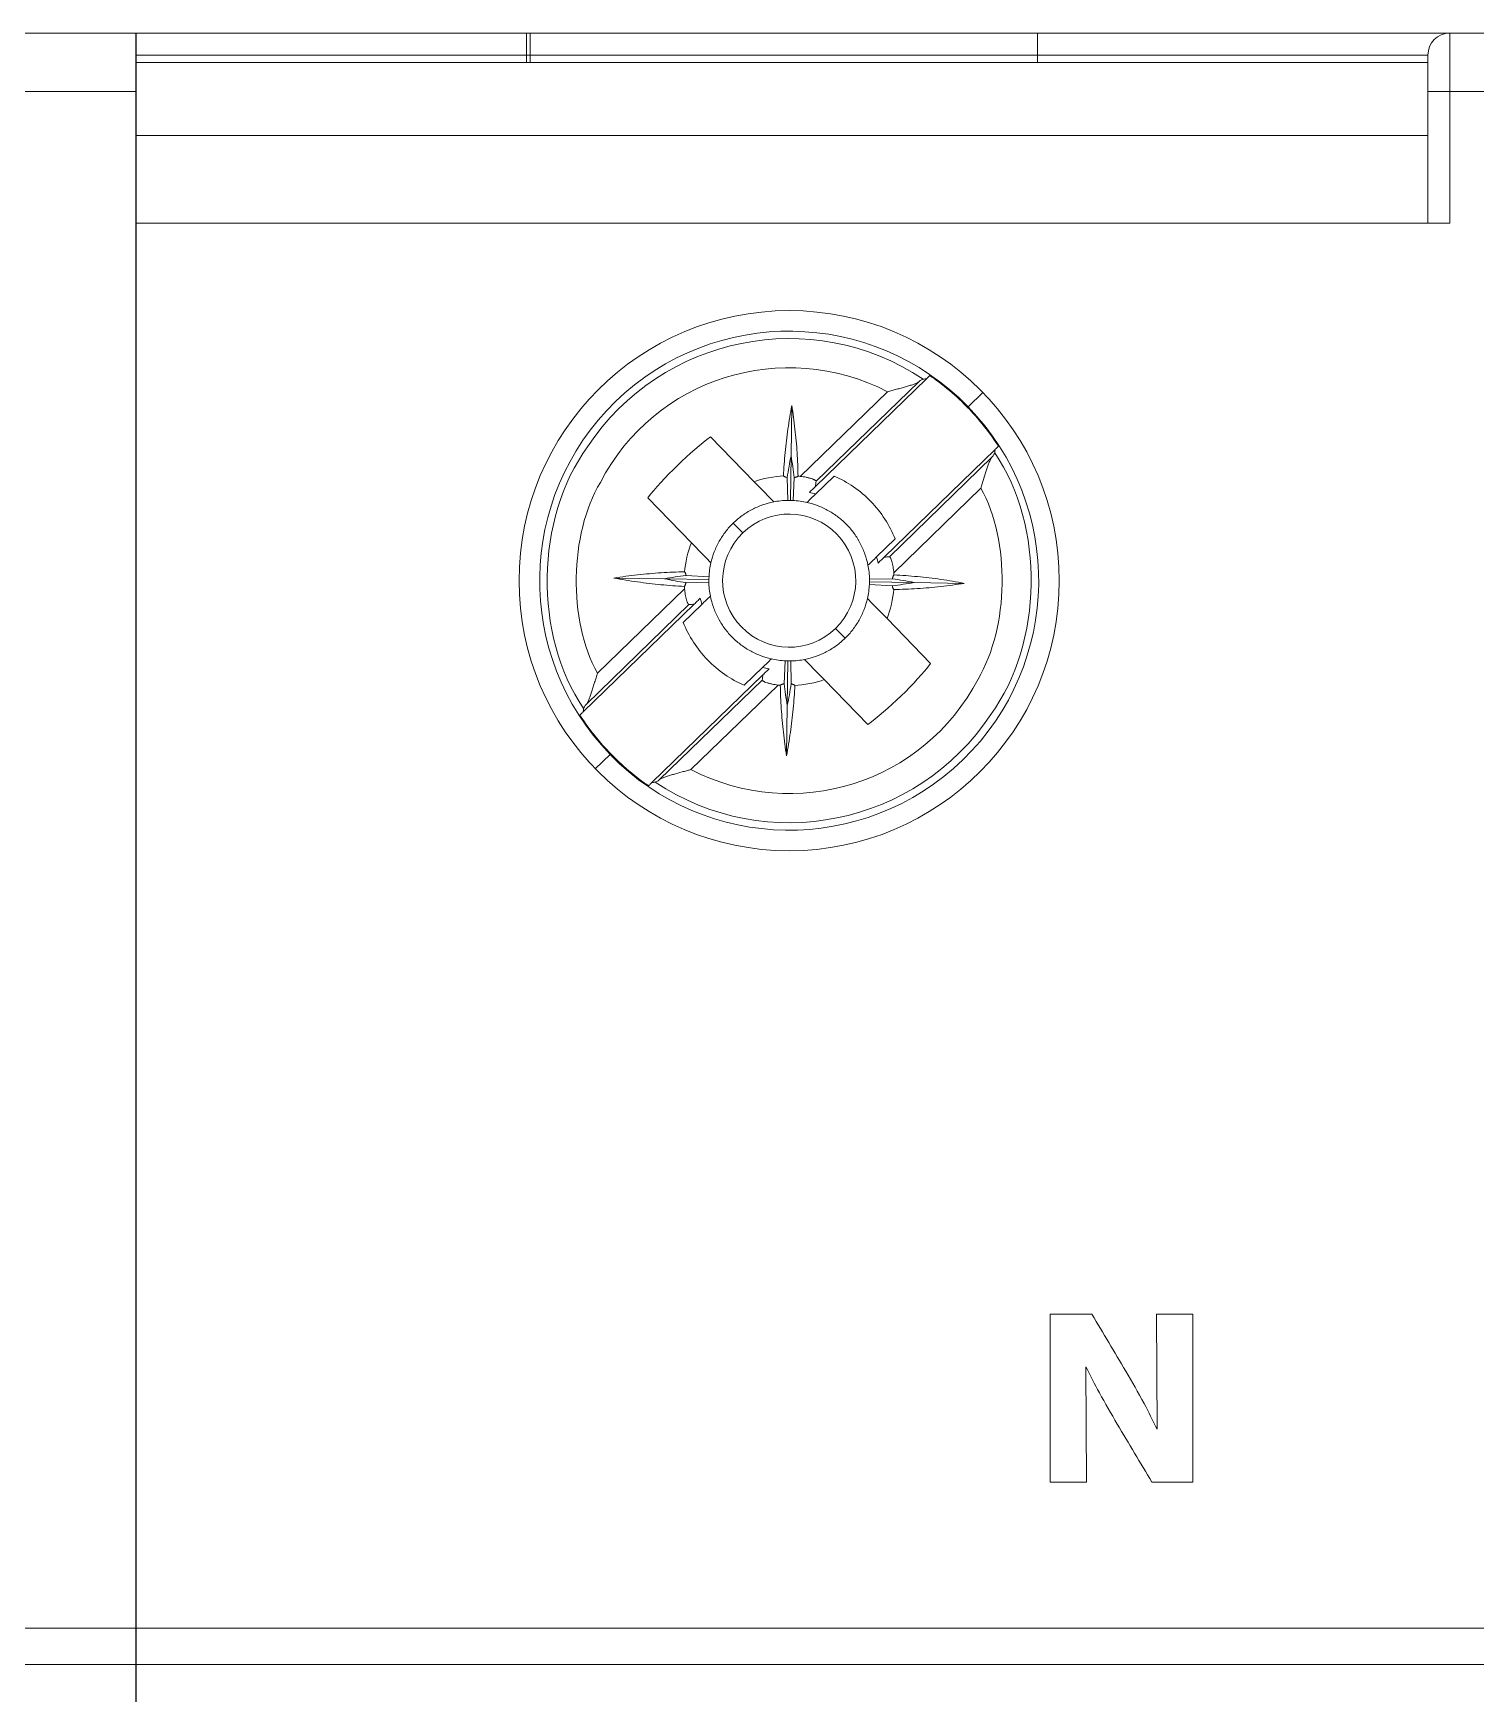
# Model space of a CAD drawing. Header units: millimetres. Extents: x 4137 to 6698, y 1400 to 3585.
# Drawn here: x 4527.56 to 4547.32, y 2843.81 to 2866.57 of the extents above; entities that cross this region are included whole.
import ezdxf

# ---------------------------------------------------------------- set-up
doc = ezdxf.new("R2010")
doc.units = ezdxf.units.MM
doc.layers.add('000-PI-Oprema', color=30, linetype='Continuous', lineweight=5)

msp = doc.modelspace()

# ---------------------------------------------------------------- linework, layer by layer
at = {"layer": '000-PI-Oprema', "color": 0, "linetype": 'ByBlock', "lineweight": 0, "ltscale": 0.25}
for p, q in [((4511.567, 2866.566), (4528.97, 2866.566)), ((4528.965, 2866.566), (4534.316, 2866.566)), ((4528.965, 2866.265), (4528.965, 2866.566)), ((4528.97, 2866.566), (4528.97, 2865.766)), ((4534.316, 2866.265), (4534.316, 2866.566)), ((4534.316, 2866.566), (4534.366, 2866.566)), ((4534.366, 2866.566), (4534.366, 2866.265)), ((4534.366, 2866.566), (4541.317, 2866.566)), ((4541.317, 2866.566), (4541.317, 2866.265)), ((4541.317, 2866.566), (4546.967, 2866.566)), ((4546.967, 2866.566), (4546.967, 2865.766)), ((4546.967, 2866.566), (4564.37, 2866.566)), ((4534.316, 2866.265), (4528.965, 2866.265)), ((4528.965, 2866.166), (4528.965, 2866.265)), ((4534.316, 2866.265), (4534.316, 2866.166)), ((4534.366, 2866.265), (4534.316, 2866.265)), ((4534.366, 2866.265), (4534.366, 2866.166)), ((4541.317, 2866.265), (4534.366, 2866.265)), ((4546.668, 2866.265), (4541.317, 2866.265)), ((4541.317, 2866.166), (4541.317, 2866.265)), ((4546.668, 2865.766), (4546.668, 2866.265)), ((4528.965, 2865.165), (4528.965, 2866.166)), ((4528.965, 2866.166), (4546.668, 2866.166)), ((4546.668, 2866.166), (4546.668, 2865.165)), ((4528.97, 2865.766), (4511.567, 2865.766)), ((4528.97, 2844.713), (4528.97, 2865.766)), ((4546.967, 2865.766), (4546.668, 2865.766)), ((4564.37, 2865.766), (4546.967, 2865.766)), ((4546.967, 2865.766), (4546.967, 2863.965)), ((4528.965, 2863.965), (4528.965, 2865.165)), ((4546.668, 2865.165), (4528.965, 2865.165)), ((4546.668, 2863.965), (4546.668, 2865.165)), ((4528.965, 2844.713), (4528.965, 2863.965)), ((4528.965, 2863.965), (4546.967, 2863.965)), ((4528.965, 2863.965), (4546.668, 2863.965)), ((4538.276, 2860.354), (4539.798, 2861.831)), ((4539.692, 2861.791), (4538.287, 2860.427)), ((4537.942, 2860.775), (4537.953, 2861.465)), ((4538.069, 2860.494), (4539.264, 2861.653)), ((4540.361, 2861.437), (4540.37, 2861.445)), ((4540.572, 2861.641), (4540.37, 2861.445)), ((4536.84, 2861.036), (4537.438, 2860.42)), ((4537.933, 2860.165), (4537.942, 2860.775)), ((4539.217, 2859.386), (4540.738, 2860.862)), ((4540.695, 2860.757), (4539.29, 2859.393)), ((4537.896, 2860.165), (4537.89, 2860.479)), ((4537.985, 2860.478), (4537.97, 2860.163)), ((4538.532, 2860.498), (4538.278, 2860.252)), ((4539.35, 2859.174), (4540.544, 2860.333)), ((4535.979, 2860.2), (4536.576, 2859.584)), ((4537.15, 2859.854), (4537.281, 2859.719)), ((4539.114, 2859.39), (4539.368, 2859.636)), ((4535.289, 2857.797), (4536.483, 2858.955)), ((4535.516, 2859.101), (4536.206, 2859.091)), ((4536.206, 2859.091), (4536.816, 2859.081)), ((4536.816, 2859.044), (4536.502, 2859.038)), ((4536.503, 2859.134), (4536.818, 2859.118)), ((4539.33, 2858.996), (4539.015, 2859.011)), ((4539.016, 2859.085), (4539.331, 2859.091)), ((4539.017, 2859.048), (4539.627, 2859.039)), ((4539.627, 2859.039), (4540.316, 2859.028)), ((4535.095, 2857.268), (4536.616, 2858.744)), ((4536.543, 2858.736), (4535.138, 2857.372)), ((4536.719, 2858.739), (4536.465, 2858.493)), ((4539.257, 2858.545), (4539.854, 2857.929)), ((4538.683, 2858.275), (4538.551, 2858.41)), ((4537.301, 2857.631), (4537.555, 2857.878)), ((4537.847, 2857.651), (4537.863, 2857.966)), ((4537.89, 2857.354), (4537.9, 2857.965)), ((4537.937, 2857.965), (4537.943, 2857.65)), ((4536.035, 2856.298), (4537.556, 2857.775)), ((4537.547, 2857.702), (4536.141, 2856.338)), ((4536.569, 2856.477), (4537.764, 2857.635)), ((4538.395, 2857.709), (4538.993, 2857.094)), ((4537.88, 2856.665), (4537.89, 2857.354)), ((4535.26, 2856.488), (4535.463, 2856.684)), ((4535.471, 2856.693), (4535.463, 2856.684)), ((4541.493, 2849.013), (4542.064, 2849.013)), ((4541.493, 2846.713), (4541.493, 2849.013)), ((4542.949, 2849.013), (4543.447, 2849.013)), ((4542.957, 2847.437), (4542.949, 2849.013)), ((4543.447, 2849.013), (4543.447, 2846.713)), ((4541.983, 2848.294), (4541.991, 2846.713)), ((4541.991, 2846.713), (4541.493, 2846.713)), ((4541.493, 2846.713), (4541.991, 2846.713)), ((4542.886, 2846.713), (4543.447, 2846.713)), ((4543.447, 2846.713), (4542.886, 2846.713)), ((4493.565, 2844.713), (4528.97, 2844.713)), ((4528.965, 2844.713), (4564.37, 2844.713)), ((4528.965, 2844.213), (4528.965, 2844.713)), ((4528.97, 2844.713), (4528.97, 2844.213)), ((4493.565, 2844.213), (4528.97, 2844.213)), ((4528.965, 2843.413), (4528.965, 2844.213)), ((4528.965, 2844.213), (4564.37, 2844.213)), ((4528.97, 2844.213), (4528.97, 2843.413))]:
    msp.add_line(p, q, dxfattribs=at)
for points in [[(4546.967, 2866.566), (4546.802, 2866.566), (4546.668, 2866.431), (4546.668, 2866.265)], [(4535.154, 2860.9), (4536.168, 2862.426), (4538.227, 2862.84), (4539.752, 2861.827)], [(4540.37, 2861.445), (4539.055, 2862.8), (4536.891, 2862.833), (4535.536, 2861.518)], [(4535.329, 2860.412), (4536.072, 2861.841), (4537.834, 2862.397), (4539.264, 2861.653)], [(4539.264, 2861.653), (4539.284, 2861.658), (4539.305, 2861.664), (4539.326, 2861.67)], [(4539.326, 2861.67), (4539.346, 2861.675), (4539.367, 2861.681), (4539.388, 2861.687)], [(4539.388, 2861.687), (4539.409, 2861.692), (4539.429, 2861.698), (4539.45, 2861.703)], [(4539.45, 2861.703), (4539.47, 2861.709), (4539.49, 2861.714), (4539.51, 2861.72)], [(4539.51, 2861.72), (4539.529, 2861.725), (4539.547, 2861.731), (4539.565, 2861.737)], [(4539.565, 2861.737), (4539.583, 2861.743), (4539.6, 2861.748), (4539.616, 2861.754)], [(4539.616, 2861.754), (4539.632, 2861.76), (4539.647, 2861.766), (4539.659, 2861.772)], [(4539.659, 2861.772), (4539.672, 2861.778), (4539.683, 2861.784), (4539.692, 2861.791)], [(4539.692, 2861.791), (4539.707, 2861.802), (4539.72, 2861.811), (4539.729, 2861.817)], [(4539.729, 2861.817), (4539.735, 2861.82), (4539.739, 2861.822), (4539.743, 2861.824)], [(4539.743, 2861.824), (4539.747, 2861.825), (4539.749, 2861.826), (4539.752, 2861.827)], [(4539.775, 2861.829), (4539.767, 2861.828), (4539.76, 2861.827), (4539.752, 2861.827)], [(4539.798, 2861.831), (4539.79, 2861.83), (4539.782, 2861.83), (4539.775, 2861.829)], [(4539.843, 2861.874), (4539.838, 2861.869), (4539.833, 2861.865), (4539.828, 2861.86)], [(4540.361, 2861.437), (4540.243, 2861.567), (4539.991, 2861.779), (4539.843, 2861.874)], [(4535.536, 2861.518), (4534.181, 2860.203), (4534.148, 2858.039), (4535.463, 2856.684)], [(4537.9, 2861.143), (4537.915, 2861.251), (4537.932, 2861.358), (4537.953, 2861.465)], [(4537.953, 2861.465), (4537.97, 2861.357), (4537.984, 2861.249), (4537.996, 2861.142)], [(4540.297, 2856.611), (4541.652, 2857.926), (4541.685, 2860.09), (4540.37, 2861.445)], [(4540.783, 2860.905), (4540.692, 2861.056), (4540.488, 2861.314), (4540.361, 2861.437)], [(4535.979, 2860.2), (4536.168, 2860.451), (4536.583, 2860.854), (4536.84, 2861.036)], [(4537.861, 2860.821), (4537.872, 2860.929), (4537.884, 2861.036), (4537.9, 2861.143)], [(4537.996, 2861.142), (4538.008, 2861.034), (4538.018, 2860.927), (4538.025, 2860.819)], [(4535.1, 2857.314), (4534.413, 2858.319), (4534.437, 2859.916), (4535.154, 2860.9)], [(4537.838, 2860.5), (4537.843, 2860.607), (4537.851, 2860.714), (4537.861, 2860.821)], [(4537.942, 2860.775), (4537.932, 2860.726), (4537.922, 2860.677), (4537.914, 2860.628)], [(4537.942, 2860.775), (4537.951, 2860.726), (4537.959, 2860.676), (4537.966, 2860.626)], [(4538.025, 2860.819), (4538.032, 2860.712), (4538.036, 2860.604), (4538.038, 2860.497)], [(4540.695, 2860.757), (4540.688, 2860.747), (4540.681, 2860.735), (4540.674, 2860.722)], [(4540.733, 2860.815), (4541.42, 2859.81), (4541.396, 2858.214), (4540.678, 2857.229)], [(4540.711, 2860.777), (4540.706, 2860.771), (4540.701, 2860.764), (4540.695, 2860.757)], [(4540.722, 2860.794), (4540.719, 2860.789), (4540.715, 2860.784), (4540.711, 2860.777)], [(4540.733, 2860.815), (4540.732, 2860.811), (4540.728, 2860.804), (4540.722, 2860.794)], [(4540.733, 2860.815), (4540.734, 2860.823), (4540.735, 2860.831), (4540.735, 2860.839)], [(4540.735, 2860.839), (4540.737, 2860.846), (4540.737, 2860.854), (4540.738, 2860.862)], [(4540.738, 2860.862), (4540.743, 2860.867), (4540.748, 2860.871), (4540.753, 2860.876)], [(4540.753, 2860.876), (4540.758, 2860.881), (4540.763, 2860.886), (4540.768, 2860.891)], [(4540.768, 2860.891), (4540.773, 2860.896), (4540.778, 2860.9), (4540.783, 2860.905)], [(4537.914, 2860.628), (4537.905, 2860.578), (4537.897, 2860.529), (4537.89, 2860.479)], [(4537.966, 2860.626), (4537.974, 2860.577), (4537.98, 2860.528), (4537.985, 2860.478)], [(4540.616, 2860.569), (4540.604, 2860.531), (4540.593, 2860.492), (4540.581, 2860.453)], [(4540.626, 2860.598), (4540.623, 2860.588), (4540.62, 2860.579), (4540.616, 2860.569)], [(4540.635, 2860.625), (4540.632, 2860.616), (4540.628, 2860.607), (4540.626, 2860.598)], [(4540.654, 2860.676), (4540.647, 2860.66), (4540.641, 2860.643), (4540.635, 2860.625)], [(4540.664, 2860.7), (4540.66, 2860.693), (4540.657, 2860.684), (4540.654, 2860.676)], [(4540.674, 2860.722), (4540.671, 2860.715), (4540.667, 2860.708), (4540.664, 2860.7)], [(4535.289, 2857.797), (4534.887, 2858.523), (4534.905, 2859.698), (4535.329, 2860.412)], [(4537.838, 2860.5), (4537.73, 2860.498), (4537.538, 2860.46), (4537.438, 2860.42)], [(4537.529, 2860.326), (4537.499, 2860.357), (4537.468, 2860.388), (4537.438, 2860.42)], [(4537.617, 2860.234), (4537.588, 2860.265), (4537.559, 2860.295), (4537.529, 2860.326)], [(4537.844, 2860.496), (4537.842, 2860.497), (4537.84, 2860.498), (4537.838, 2860.5)], [(4537.851, 2860.491), (4537.849, 2860.493), (4537.846, 2860.494), (4537.844, 2860.496)], [(4537.859, 2860.488), (4537.856, 2860.489), (4537.853, 2860.49), (4537.851, 2860.491)], [(4537.867, 2860.485), (4537.864, 2860.486), (4537.861, 2860.487), (4537.859, 2860.488)], [(4537.877, 2860.482), (4537.874, 2860.482), (4537.87, 2860.484), (4537.867, 2860.485)], [(4537.89, 2860.479), (4537.885, 2860.48), (4537.881, 2860.481), (4537.877, 2860.482)], [(4537.998, 2860.48), (4537.994, 2860.479), (4537.99, 2860.478), (4537.985, 2860.478)], [(4538.008, 2860.482), (4538.005, 2860.482), (4538.002, 2860.481), (4537.998, 2860.48)], [(4538.017, 2860.486), (4538.014, 2860.485), (4538.012, 2860.484), (4538.008, 2860.482)], [(4538.025, 2860.489), (4538.023, 2860.488), (4538.02, 2860.487), (4538.017, 2860.486)], [(4538.032, 2860.493), (4538.03, 2860.491), (4538.027, 2860.49), (4538.025, 2860.489)], [(4538.038, 2860.497), (4538.036, 2860.496), (4538.034, 2860.494), (4538.032, 2860.493)], [(4538.069, 2860.494), (4538.061, 2860.495), (4538.046, 2860.496), (4538.038, 2860.497)], [(4538.148, 2860.482), (4538.123, 2860.487), (4538.096, 2860.491), (4538.069, 2860.494)], [(4538.167, 2860.478), (4538.161, 2860.479), (4538.155, 2860.48), (4538.148, 2860.482)], [(4538.186, 2860.473), (4538.18, 2860.475), (4538.174, 2860.476), (4538.167, 2860.478)], [(4538.203, 2860.468), (4538.197, 2860.47), (4538.191, 2860.471), (4538.186, 2860.473)], [(4538.235, 2860.314), (4538.221, 2860.301), (4538.207, 2860.288), (4538.193, 2860.274)], [(4538.219, 2860.463), (4538.214, 2860.465), (4538.209, 2860.467), (4538.203, 2860.468)], [(4538.248, 2860.453), (4538.239, 2860.456), (4538.23, 2860.46), (4538.219, 2860.463)], [(4538.276, 2860.354), (4538.262, 2860.341), (4538.249, 2860.327), (4538.235, 2860.314)], [(4538.26, 2860.448), (4538.256, 2860.449), (4538.252, 2860.451), (4538.248, 2860.453)], [(4538.269, 2860.443), (4538.267, 2860.445), (4538.263, 2860.446), (4538.26, 2860.448)], [(4538.277, 2860.438), (4538.275, 2860.44), (4538.272, 2860.441), (4538.269, 2860.443)], [(4538.276, 2860.354), (4538.278, 2860.367), (4538.28, 2860.378), (4538.281, 2860.391)], [(4538.282, 2860.434), (4538.281, 2860.435), (4538.279, 2860.437), (4538.277, 2860.438)], [(4538.281, 2860.391), (4538.283, 2860.403), (4538.284, 2860.415), (4538.287, 2860.427)], [(4538.287, 2860.427), (4538.287, 2860.429), (4538.285, 2860.432), (4538.282, 2860.434)], [(4539.035, 2860.15), (4538.891, 2860.299), (4538.717, 2860.418), (4538.532, 2860.498)], [(4540.544, 2860.333), (4540.946, 2859.606), (4540.928, 2858.432), (4540.504, 2857.717)], [(4540.553, 2860.363), (4540.55, 2860.353), (4540.547, 2860.343), (4540.544, 2860.333)], [(4540.562, 2860.393), (4540.56, 2860.383), (4540.556, 2860.373), (4540.553, 2860.363)], [(4540.581, 2860.453), (4540.575, 2860.433), (4540.569, 2860.413), (4540.562, 2860.393)], [(4537.552, 2860.102), (4537.503, 2860.085), (4537.455, 2860.064), (4537.408, 2860.039)], [(4537.705, 2860.144), (4537.653, 2860.134), (4537.602, 2860.12), (4537.552, 2860.102)], [(4537.705, 2860.144), (4537.676, 2860.174), (4537.647, 2860.204), (4537.617, 2860.234)], [(4537.896, 2860.165), (4537.846, 2860.165), (4537.754, 2860.155), (4537.705, 2860.144)], [(4537.933, 2860.165), (4537.924, 2860.165), (4537.905, 2860.165), (4537.896, 2860.165)], [(4537.97, 2860.163), (4537.961, 2860.164), (4537.942, 2860.165), (4537.933, 2860.165)], [(4538.16, 2860.137), (4538.112, 2860.15), (4538.02, 2860.162), (4537.97, 2860.163)], [(4538.219, 2860.194), (4538.199, 2860.175), (4538.18, 2860.156), (4538.16, 2860.137)], [(4538.313, 2860.09), (4538.263, 2860.11), (4538.212, 2860.126), (4538.16, 2860.137)], [(4538.278, 2860.252), (4538.257, 2860.258), (4538.215, 2860.269), (4538.193, 2860.274)], [(4538.278, 2860.252), (4538.258, 2860.232), (4538.238, 2860.213), (4538.219, 2860.194)], [(4538.456, 2860.023), (4538.411, 2860.048), (4538.363, 2860.071), (4538.313, 2860.09)], [(4539.368, 2859.636), (4539.293, 2859.824), (4539.179, 2860.002), (4539.035, 2860.15)], [(4537.15, 2859.854), (4537.112, 2859.817), (4537.077, 2859.778), (4537.045, 2859.736)], [(4537.272, 2859.956), (4537.229, 2859.925), (4537.189, 2859.891), (4537.15, 2859.854)], [(4537.338, 2860), (4537.316, 2859.986), (4537.294, 2859.972), (4537.272, 2859.956)], [(4538.571, 2859.7), (4538.22, 2860.061), (4537.643, 2860.07), (4537.281, 2859.719)], [(4537.408, 2860.039), (4537.384, 2860.027), (4537.361, 2860.014), (4537.338, 2860)], [(4538.588, 2859.935), (4538.546, 2859.968), (4538.502, 2859.997), (4538.456, 2860.023)], [(4538.65, 2859.885), (4538.63, 2859.902), (4538.609, 2859.92), (4538.588, 2859.935)], [(4538.707, 2859.83), (4538.688, 2859.849), (4538.67, 2859.867), (4538.65, 2859.885)], [(4537.045, 2859.736), (4537.013, 2859.694), (4536.984, 2859.65), (4536.958, 2859.604)], [(4538.551, 2858.41), (4538.913, 2858.761), (4538.922, 2859.338), (4538.571, 2859.7)], [(4538.808, 2859.709), (4538.777, 2859.752), (4538.743, 2859.792), (4538.707, 2859.83)], [(4538.852, 2859.643), (4538.838, 2859.665), (4538.823, 2859.687), (4538.808, 2859.709)], [(4538.872, 2859.609), (4538.866, 2859.62), (4538.859, 2859.632), (4538.852, 2859.643)], [(4536.576, 2859.584), (4536.533, 2859.485), (4536.489, 2859.295), (4536.484, 2859.186)], [(4536.756, 2859.399), (4536.785, 2859.368), (4536.815, 2859.339), (4536.844, 2859.308)], [(4536.89, 2859.461), (4536.871, 2859.411), (4536.855, 2859.361), (4536.844, 2859.308)], [(4536.922, 2859.534), (4536.91, 2859.51), (4536.9, 2859.485), (4536.89, 2859.461)], [(4536.958, 2859.604), (4536.945, 2859.581), (4536.933, 2859.557), (4536.922, 2859.534)], [(4538.891, 2859.574), (4538.885, 2859.585), (4538.879, 2859.597), (4538.872, 2859.609)], [(4538.954, 2859.429), (4538.937, 2859.479), (4538.916, 2859.527), (4538.891, 2859.574)], [(4538.996, 2859.276), (4538.986, 2859.328), (4538.972, 2859.379), (4538.954, 2859.429)], [(4539.055, 2859.333), (4539.074, 2859.352), (4539.094, 2859.371), (4539.114, 2859.39)], [(4539.134, 2859.305), (4539.13, 2859.327), (4539.12, 2859.369), (4539.114, 2859.39)], [(4539.253, 2859.389), (4539.241, 2859.388), (4539.228, 2859.387), (4539.217, 2859.386)], [(4539.29, 2859.393), (4539.277, 2859.392), (4539.265, 2859.39), (4539.253, 2859.389)], [(4539.296, 2859.389), (4539.294, 2859.392), (4539.291, 2859.393), (4539.29, 2859.393)], [(4539.305, 2859.376), (4539.302, 2859.381), (4539.299, 2859.386), (4539.296, 2859.389)], [(4535.839, 2859.144), (4535.947, 2859.156), (4536.054, 2859.166), (4536.162, 2859.173)], [(4536.162, 2859.173), (4536.269, 2859.18), (4536.377, 2859.184), (4536.484, 2859.186)], [(4536.484, 2859.186), (4536.485, 2859.184), (4536.487, 2859.182), (4536.488, 2859.18)], [(4536.488, 2859.18), (4536.49, 2859.178), (4536.491, 2859.175), (4536.492, 2859.173)], [(4536.492, 2859.173), (4536.493, 2859.171), (4536.494, 2859.168), (4536.496, 2859.165)], [(4536.496, 2859.165), (4536.496, 2859.163), (4536.498, 2859.16), (4536.499, 2859.157)], [(4536.818, 2859.118), (4536.819, 2859.168), (4536.831, 2859.261), (4536.844, 2859.308)], [(4538.996, 2859.276), (4539.015, 2859.295), (4539.035, 2859.314), (4539.055, 2859.333)], [(4539.016, 2859.085), (4539.017, 2859.135), (4539.007, 2859.228), (4538.996, 2859.276)], [(4539.134, 2859.305), (4539.147, 2859.318), (4539.161, 2859.332), (4539.175, 2859.345)], [(4539.175, 2859.345), (4539.189, 2859.358), (4539.203, 2859.372), (4539.217, 2859.386)], [(4539.31, 2859.366), (4539.308, 2859.369), (4539.306, 2859.372), (4539.305, 2859.376)], [(4539.314, 2859.354), (4539.312, 2859.358), (4539.311, 2859.362), (4539.31, 2859.366)], [(4539.319, 2859.34), (4539.317, 2859.345), (4539.316, 2859.349), (4539.314, 2859.354)], [(4539.323, 2859.325), (4539.322, 2859.33), (4539.321, 2859.335), (4539.319, 2859.34)], [(4539.332, 2859.291), (4539.33, 2859.303), (4539.327, 2859.314), (4539.323, 2859.325)], [(4539.34, 2859.253), (4539.338, 2859.266), (4539.335, 2859.279), (4539.332, 2859.291)], [(4539.35, 2859.174), (4539.348, 2859.201), (4539.344, 2859.228), (4539.34, 2859.253)], [(4539.352, 2859.143), (4539.351, 2859.151), (4539.35, 2859.166), (4539.35, 2859.174)], [(4535.516, 2859.101), (4535.624, 2859.118), (4535.732, 2859.132), (4535.839, 2859.144)], [(4535.838, 2859.048), (4535.73, 2859.063), (4535.623, 2859.081), (4535.516, 2859.101)], [(4536.16, 2859.009), (4536.052, 2859.02), (4535.945, 2859.032), (4535.838, 2859.048)], [(4536.481, 2858.986), (4536.374, 2858.991), (4536.267, 2858.999), (4536.16, 2859.009)], [(4536.206, 2859.091), (4536.255, 2859.099), (4536.305, 2859.107), (4536.354, 2859.115)], [(4536.206, 2859.091), (4536.255, 2859.08), (4536.304, 2859.071), (4536.353, 2859.062)], [(4536.353, 2859.062), (4536.403, 2859.053), (4536.452, 2859.045), (4536.502, 2859.038)], [(4536.354, 2859.115), (4536.404, 2859.122), (4536.453, 2859.128), (4536.503, 2859.134)], [(4536.481, 2858.986), (4536.481, 2858.978), (4536.483, 2858.963), (4536.483, 2858.955)], [(4536.483, 2858.955), (4536.485, 2858.928), (4536.489, 2858.902), (4536.493, 2858.876)], [(4536.493, 2859.007), (4536.492, 2859.004), (4536.491, 2859.002), (4536.49, 2858.999)], [(4536.496, 2859.016), (4536.495, 2859.012), (4536.494, 2859.009), (4536.493, 2859.007)], [(4536.499, 2859.026), (4536.499, 2859.022), (4536.497, 2859.018), (4536.496, 2859.016)], [(4536.502, 2859.038), (4536.501, 2859.033), (4536.5, 2859.029), (4536.499, 2859.026)], [(4536.818, 2859.118), (4536.817, 2859.109), (4536.816, 2859.091), (4536.816, 2859.081)], [(4536.816, 2859.081), (4536.816, 2859.072), (4536.816, 2859.053), (4536.816, 2859.044)], [(4536.837, 2858.853), (4536.826, 2858.902), (4536.816, 2858.995), (4536.816, 2859.044)], [(4538.989, 2858.821), (4539.001, 2858.869), (4539.014, 2858.961), (4539.015, 2859.011)], [(4539.015, 2859.011), (4539.016, 2859.02), (4539.016, 2859.039), (4539.017, 2859.048)], [(4539.017, 2859.048), (4539.017, 2859.057), (4539.017, 2859.076), (4539.016, 2859.085)], [(4539.257, 2858.545), (4539.3, 2858.644), (4539.343, 2858.835), (4539.349, 2858.943)], [(4539.479, 2859.015), (4539.429, 2859.007), (4539.379, 2859.001), (4539.33, 2858.996)], [(4539.331, 2859.091), (4539.332, 2859.095), (4539.333, 2859.1), (4539.334, 2859.104)], [(4539.479, 2859.067), (4539.43, 2859.076), (4539.381, 2859.084), (4539.331, 2859.091)], [(4539.334, 2859.104), (4539.335, 2859.107), (4539.335, 2859.111), (4539.337, 2859.114)], [(4539.337, 2858.964), (4539.336, 2858.967), (4539.335, 2858.969), (4539.335, 2858.973)], [(4539.337, 2859.114), (4539.337, 2859.117), (4539.339, 2859.12), (4539.34, 2859.122)], [(4539.341, 2858.956), (4539.339, 2858.958), (4539.338, 2858.961), (4539.337, 2858.964)], [(4539.34, 2859.122), (4539.341, 2859.125), (4539.342, 2859.128), (4539.343, 2859.13)], [(4539.344, 2858.949), (4539.343, 2858.951), (4539.342, 2858.954), (4539.341, 2858.956)], [(4539.343, 2859.13), (4539.345, 2859.132), (4539.346, 2859.135), (4539.348, 2859.137)], [(4539.349, 2858.943), (4539.347, 2858.945), (4539.346, 2858.947), (4539.344, 2858.949)], [(4539.348, 2859.137), (4539.349, 2859.139), (4539.35, 2859.141), (4539.352, 2859.143)], [(4539.671, 2858.956), (4539.563, 2858.949), (4539.456, 2858.945), (4539.349, 2858.943)], [(4539.352, 2859.143), (4539.459, 2859.138), (4539.566, 2859.13), (4539.674, 2859.12)], [(4539.627, 2859.039), (4539.578, 2859.049), (4539.529, 2859.059), (4539.479, 2859.067)], [(4539.627, 2859.039), (4539.578, 2859.03), (4539.528, 2859.022), (4539.479, 2859.015)], [(4539.994, 2858.985), (4539.886, 2858.973), (4539.779, 2858.963), (4539.671, 2858.956)], [(4539.674, 2859.12), (4539.781, 2859.109), (4539.888, 2859.097), (4539.995, 2859.082)], [(4540.316, 2859.028), (4540.209, 2859.011), (4540.101, 2858.997), (4539.994, 2858.985)], [(4539.995, 2859.082), (4540.102, 2859.066), (4540.21, 2859.049), (4540.316, 2859.028)], [(4536.493, 2858.876), (4536.495, 2858.863), (4536.498, 2858.85), (4536.501, 2858.838)], [(4536.501, 2858.838), (4536.503, 2858.826), (4536.506, 2858.815), (4536.509, 2858.804)], [(4536.509, 2858.804), (4536.511, 2858.799), (4536.512, 2858.794), (4536.514, 2858.789)], [(4536.514, 2858.789), (4536.515, 2858.784), (4536.517, 2858.78), (4536.518, 2858.776)], [(4536.518, 2858.776), (4536.52, 2858.771), (4536.522, 2858.768), (4536.523, 2858.764)], [(4536.523, 2858.764), (4536.525, 2858.76), (4536.527, 2858.756), (4536.528, 2858.754)], [(4536.528, 2858.754), (4536.531, 2858.748), (4536.534, 2858.743), (4536.536, 2858.74)], [(4536.536, 2858.74), (4536.539, 2858.737), (4536.541, 2858.736), (4536.543, 2858.736)], [(4536.543, 2858.736), (4536.556, 2858.737), (4536.568, 2858.739), (4536.58, 2858.74)], [(4536.58, 2858.74), (4536.592, 2858.741), (4536.604, 2858.743), (4536.616, 2858.744)], [(4536.658, 2858.784), (4536.644, 2858.771), (4536.63, 2858.757), (4536.616, 2858.744)], [(4536.699, 2858.824), (4536.685, 2858.811), (4536.672, 2858.798), (4536.658, 2858.784)], [(4536.699, 2858.824), (4536.703, 2858.803), (4536.713, 2858.761), (4536.719, 2858.739)], [(4536.778, 2858.796), (4536.759, 2858.778), (4536.739, 2858.759), (4536.719, 2858.739)], [(4536.837, 2858.853), (4536.818, 2858.834), (4536.798, 2858.815), (4536.778, 2858.796)], [(4536.837, 2858.853), (4536.847, 2858.801), (4536.861, 2858.75), (4536.879, 2858.7)], [(4538.942, 2858.669), (4538.962, 2858.718), (4538.978, 2858.769), (4538.989, 2858.821)], [(4539.077, 2858.73), (4539.047, 2858.761), (4539.018, 2858.791), (4538.989, 2858.821)], [(4539.166, 2858.639), (4539.136, 2858.67), (4539.106, 2858.7), (4539.077, 2858.73)], [(4536.465, 2858.493), (4536.54, 2858.305), (4536.654, 2858.128), (4536.798, 2857.979)], [(4536.879, 2858.7), (4536.896, 2858.651), (4536.917, 2858.603), (4536.942, 2858.556)], [(4536.942, 2858.556), (4536.948, 2858.544), (4536.954, 2858.532), (4536.961, 2858.521)], [(4536.961, 2858.521), (4536.967, 2858.509), (4536.974, 2858.497), (4536.981, 2858.486)], [(4536.981, 2858.486), (4536.995, 2858.464), (4537.01, 2858.442), (4537.025, 2858.42)], [(4538.788, 2858.393), (4538.82, 2858.435), (4538.849, 2858.479), (4538.875, 2858.525)], [(4538.875, 2858.525), (4538.888, 2858.548), (4538.9, 2858.572), (4538.911, 2858.596)], [(4538.911, 2858.596), (4538.922, 2858.62), (4538.933, 2858.644), (4538.942, 2858.669)], [(4539.257, 2858.545), (4539.226, 2858.577), (4539.196, 2858.608), (4539.166, 2858.639)], [(4537.025, 2858.42), (4537.056, 2858.378), (4537.09, 2858.337), (4537.126, 2858.299)], [(4537.126, 2858.299), (4537.144, 2858.28), (4537.163, 2858.262), (4537.183, 2858.245)], [(4538.561, 2858.173), (4538.603, 2858.204), (4538.644, 2858.238), (4538.683, 2858.275)], [(4538.683, 2858.275), (4538.721, 2858.312), (4538.756, 2858.352), (4538.788, 2858.393)], [(4537.183, 2858.245), (4537.203, 2858.227), (4537.224, 2858.21), (4537.245, 2858.194)], [(4537.245, 2858.194), (4537.287, 2858.161), (4537.331, 2858.132), (4537.377, 2858.107)], [(4537.377, 2858.107), (4537.422, 2858.081), (4537.47, 2858.058), (4537.52, 2858.039)], [(4537.52, 2858.039), (4537.57, 2858.019), (4537.62, 2858.004), (4537.673, 2857.992)], [(4538.128, 2857.985), (4538.18, 2857.995), (4538.231, 2858.009), (4538.28, 2858.027)], [(4538.28, 2858.027), (4538.33, 2858.044), (4538.378, 2858.065), (4538.425, 2858.09)], [(4538.425, 2858.09), (4538.448, 2858.102), (4538.472, 2858.115), (4538.495, 2858.129)], [(4538.495, 2858.129), (4538.517, 2858.143), (4538.539, 2858.158), (4538.561, 2858.173)], [(4535.27, 2857.735), (4535.276, 2857.756), (4535.282, 2857.776), (4535.289, 2857.797)], [(4536.798, 2857.979), (4536.942, 2857.831), (4537.116, 2857.711), (4537.301, 2857.631)], [(4537.555, 2857.878), (4537.575, 2857.897), (4537.594, 2857.916), (4537.614, 2857.935)], [(4537.555, 2857.878), (4537.576, 2857.871), (4537.618, 2857.86), (4537.64, 2857.855)], [(4537.556, 2857.775), (4537.571, 2857.788), (4537.584, 2857.802), (4537.598, 2857.815)], [(4537.598, 2857.815), (4537.612, 2857.828), (4537.626, 2857.842), (4537.64, 2857.855)], [(4537.614, 2857.935), (4537.633, 2857.954), (4537.653, 2857.973), (4537.673, 2857.992)], [(4537.863, 2857.966), (4537.813, 2857.967), (4537.721, 2857.98), (4537.673, 2857.992)], [(4537.863, 2857.966), (4537.872, 2857.966), (4537.89, 2857.965), (4537.9, 2857.965)], [(4537.9, 2857.965), (4537.909, 2857.964), (4537.928, 2857.964), (4537.937, 2857.965)], [(4538.128, 2857.985), (4538.079, 2857.974), (4537.986, 2857.964), (4537.937, 2857.965)], [(4538.128, 2857.985), (4538.157, 2857.955), (4538.186, 2857.925), (4538.216, 2857.895)], [(4538.216, 2857.895), (4538.244, 2857.865), (4538.274, 2857.834), (4538.304, 2857.803)], [(4538.304, 2857.803), (4538.334, 2857.772), (4538.364, 2857.741), (4538.395, 2857.709)], [(4539.854, 2857.929), (4539.665, 2857.678), (4539.249, 2857.275), (4538.993, 2857.094)], [(4535.213, 2857.551), (4535.22, 2857.571), (4535.226, 2857.591), (4535.232, 2857.611)], [(4535.232, 2857.611), (4535.238, 2857.631), (4535.245, 2857.652), (4535.251, 2857.673)], [(4535.251, 2857.673), (4535.258, 2857.693), (4535.264, 2857.714), (4535.27, 2857.735)], [(4540.504, 2857.717), (4539.761, 2856.288), (4537.999, 2855.732), (4536.569, 2856.477)], [(4537.551, 2857.738), (4537.55, 2857.726), (4537.548, 2857.714), (4537.547, 2857.702)], [(4537.547, 2857.702), (4537.547, 2857.7), (4537.548, 2857.698), (4537.551, 2857.695)], [(4537.556, 2857.775), (4537.555, 2857.763), (4537.553, 2857.751), (4537.551, 2857.738)], [(4537.551, 2857.695), (4537.552, 2857.694), (4537.554, 2857.693), (4537.556, 2857.691)], [(4537.556, 2857.691), (4537.558, 2857.69), (4537.561, 2857.688), (4537.564, 2857.686)], [(4537.564, 2857.686), (4537.566, 2857.685), (4537.57, 2857.683), (4537.573, 2857.682)], [(4537.573, 2857.682), (4537.577, 2857.68), (4537.581, 2857.678), (4537.585, 2857.676)], [(4537.585, 2857.676), (4537.593, 2857.673), (4537.603, 2857.669), (4537.613, 2857.666)], [(4537.613, 2857.666), (4537.619, 2857.664), (4537.624, 2857.662), (4537.63, 2857.661)], [(4537.63, 2857.661), (4537.635, 2857.659), (4537.642, 2857.658), (4537.647, 2857.656)], [(4537.647, 2857.656), (4537.653, 2857.655), (4537.659, 2857.653), (4537.666, 2857.652)], [(4537.666, 2857.652), (4537.672, 2857.65), (4537.678, 2857.649), (4537.684, 2857.648)], [(4537.684, 2857.648), (4537.71, 2857.642), (4537.737, 2857.638), (4537.764, 2857.635)], [(4537.764, 2857.635), (4537.772, 2857.634), (4537.787, 2857.633), (4537.795, 2857.632)], [(4537.795, 2857.632), (4537.797, 2857.634), (4537.799, 2857.635), (4537.801, 2857.636)], [(4537.801, 2857.636), (4537.803, 2857.638), (4537.806, 2857.639), (4537.808, 2857.64)], [(4537.808, 2857.64), (4537.81, 2857.642), (4537.813, 2857.643), (4537.816, 2857.644)], [(4537.816, 2857.644), (4537.818, 2857.645), (4537.821, 2857.646), (4537.824, 2857.647)], [(4537.824, 2857.647), (4537.828, 2857.648), (4537.831, 2857.649), (4537.835, 2857.649)], [(4537.835, 2857.649), (4537.839, 2857.65), (4537.843, 2857.651), (4537.847, 2857.651)], [(4537.866, 2857.502), (4537.859, 2857.552), (4537.853, 2857.602), (4537.847, 2857.651)], [(4537.919, 2857.502), (4537.928, 2857.551), (4537.936, 2857.6), (4537.943, 2857.65)], [(4537.943, 2857.65), (4537.948, 2857.649), (4537.952, 2857.649), (4537.955, 2857.648)], [(4537.955, 2857.648), (4537.959, 2857.646), (4537.963, 2857.646), (4537.965, 2857.644)], [(4537.995, 2857.629), (4537.99, 2857.522), (4537.982, 2857.415), (4537.972, 2857.307)], [(4537.989, 2857.634), (4537.991, 2857.632), (4537.993, 2857.631), (4537.995, 2857.629)], [(4537.995, 2857.629), (4538.103, 2857.631), (4538.295, 2857.669), (4538.395, 2857.709)], [(4535.11, 2857.335), (4535.114, 2857.34), (4535.118, 2857.346), (4535.122, 2857.352)], [(4535.122, 2857.352), (4535.127, 2857.358), (4535.132, 2857.365), (4535.138, 2857.372)], [(4535.138, 2857.372), (4535.145, 2857.381), (4535.151, 2857.392), (4535.158, 2857.404)], [(4535.158, 2857.404), (4535.164, 2857.417), (4535.17, 2857.431), (4535.176, 2857.446)], [(4535.176, 2857.446), (4535.182, 2857.462), (4535.189, 2857.478), (4535.195, 2857.496)], [(4535.195, 2857.496), (4535.201, 2857.514), (4535.207, 2857.532), (4535.213, 2857.551)], [(4537.89, 2857.354), (4537.882, 2857.403), (4537.874, 2857.453), (4537.866, 2857.502)], [(4537.89, 2857.354), (4537.901, 2857.403), (4537.91, 2857.453), (4537.919, 2857.502)], [(4535.065, 2857.239), (4535.06, 2857.234), (4535.055, 2857.229), (4535.05, 2857.224)], [(4535.05, 2857.224), (4535.141, 2857.073), (4535.345, 2856.816), (4535.471, 2856.693)], [(4535.08, 2857.253), (4535.075, 2857.248), (4535.07, 2857.243), (4535.065, 2857.239)], [(4535.095, 2857.268), (4535.089, 2857.263), (4535.085, 2857.258), (4535.08, 2857.253)], [(4535.097, 2857.291), (4535.096, 2857.283), (4535.096, 2857.275), (4535.095, 2857.268)], [(4535.1, 2857.314), (4535.099, 2857.306), (4535.098, 2857.299), (4535.097, 2857.291)], [(4535.1, 2857.314), (4535.1, 2857.319), (4535.104, 2857.325), (4535.11, 2857.335)], [(4540.678, 2857.229), (4539.665, 2855.704), (4537.606, 2855.289), (4536.081, 2856.303)], [(4537.972, 2857.307), (4537.961, 2857.2), (4537.949, 2857.093), (4537.933, 2856.986)], [(4537.88, 2856.665), (4537.863, 2856.772), (4537.849, 2856.88), (4537.837, 2856.987)], [(4537.933, 2856.986), (4537.918, 2856.879), (4537.9, 2856.771), (4537.88, 2856.665)], [(4535.463, 2856.684), (4536.778, 2855.329), (4538.942, 2855.296), (4540.297, 2856.611)], [(4535.471, 2856.693), (4535.59, 2856.563), (4535.842, 2856.35), (4535.99, 2856.255)], [(4536.449, 2856.444), (4536.409, 2856.433), (4536.37, 2856.422), (4536.331, 2856.411)], [(4536.509, 2856.46), (4536.489, 2856.454), (4536.469, 2856.449), (4536.449, 2856.444)], [(4536.539, 2856.468), (4536.529, 2856.466), (4536.519, 2856.463), (4536.509, 2856.46)], [(4536.554, 2856.472), (4536.549, 2856.471), (4536.544, 2856.47), (4536.539, 2856.468)], [(4536.569, 2856.477), (4536.565, 2856.475), (4536.559, 2856.474), (4536.554, 2856.472)], [(4535.99, 2856.255), (4535.995, 2856.26), (4536, 2856.265), (4536.005, 2856.269)], [(4536.005, 2856.269), (4536.01, 2856.274), (4536.015, 2856.279), (4536.02, 2856.284)], [(4536.02, 2856.284), (4536.025, 2856.289), (4536.03, 2856.294), (4536.035, 2856.298)], [(4536.035, 2856.298), (4536.042, 2856.299), (4536.05, 2856.3), (4536.058, 2856.3)], [(4536.058, 2856.3), (4536.066, 2856.301), (4536.073, 2856.302), (4536.081, 2856.303)], [(4536.09, 2856.306), (4536.086, 2856.304), (4536.083, 2856.303), (4536.081, 2856.303)], [(4536.103, 2856.313), (4536.098, 2856.309), (4536.094, 2856.307), (4536.09, 2856.306)], [(4536.141, 2856.338), (4536.126, 2856.327), (4536.113, 2856.318), (4536.103, 2856.313)], [(4536.157, 2856.349), (4536.151, 2856.346), (4536.146, 2856.342), (4536.141, 2856.338)], [(4536.177, 2856.359), (4536.17, 2856.356), (4536.163, 2856.353), (4536.157, 2856.349)], [(4536.223, 2856.377), (4536.206, 2856.371), (4536.191, 2856.365), (4536.177, 2856.359)], [(4536.275, 2856.395), (4536.257, 2856.389), (4536.239, 2856.384), (4536.223, 2856.377)], [(4536.303, 2856.403), (4536.293, 2856.4), (4536.284, 2856.397), (4536.275, 2856.395)], [(4536.331, 2856.411), (4536.321, 2856.409), (4536.312, 2856.406), (4536.303, 2856.403)], [(4542.064, 2849.013), (4542.219, 2848.754), (4542.373, 2848.494), (4542.527, 2848.234)], [(4542.166, 2847.938), (4542.102, 2848.055), (4542.043, 2848.175), (4541.983, 2848.294)], [(4541.983, 2848.294), (4542.043, 2848.175), (4542.102, 2848.055), (4542.166, 2847.938)], [(4542.527, 2848.234), (4542.613, 2848.087), (4542.699, 2847.941), (4542.778, 2847.791)], [(4542.412, 2847.508), (4542.328, 2847.65), (4542.244, 2847.792), (4542.166, 2847.938)], [(4542.166, 2847.938), (4542.244, 2847.792), (4542.328, 2847.65), (4542.412, 2847.508)], [(4542.778, 2847.791), (4542.84, 2847.674), (4542.899, 2847.556), (4542.957, 2847.437)], [(4542.886, 2846.713), (4542.728, 2846.978), (4542.569, 2847.242), (4542.412, 2847.508)], [(4542.412, 2847.508), (4542.569, 2847.242), (4542.728, 2846.978), (4542.886, 2846.713)]]:
    msp.add_open_spline(points, degree=3, dxfattribs=at)
for points, knots in [([(4534.216, 2859.064), (4534.216, 2861.108), (4535.873, 2862.765), (4537.917, 2862.765), (4539.96, 2862.765), (4541.617, 2861.108), (4541.617, 2859.064), (4541.617, 2857.021), (4539.96, 2855.364), (4537.917, 2855.364), (4535.873, 2855.364), (4534.216, 2857.021), (4534.216, 2859.064), (4534.216, 2859.064), (4534.216, 2859.064), (4534.216, 2859.064)], [0, 0, 0, 0, 1, 1, 1, 2, 2, 2, 3, 3, 3, 4, 4, 4, 5, 5, 5, 5]), ([(4539.828, 2861.86), (4539.823, 2861.855), (4539.818, 2861.85), (4539.813, 2861.845), (4539.808, 2861.841), (4539.803, 2861.836), (4539.798, 2861.831)], [1, 1, 1, 1, 2, 2, 2, 3, 3, 3, 3]), ([(4537.281, 2859.719), (4536.92, 2859.368), (4536.911, 2858.791), (4537.262, 2858.43), (4537.613, 2858.068), (4538.19, 2858.059), (4538.551, 2858.41)], [0, 0, 0, 0, 1, 1, 1, 2, 2, 2, 2]), ([(4536.576, 2859.584), (4536.607, 2859.553), (4536.637, 2859.521), (4536.667, 2859.491), (4536.697, 2859.46), (4536.727, 2859.429), (4536.756, 2859.399)], [0, 0, 0, 0, 1, 1, 1, 2, 2, 2, 2]), ([(4536.49, 2858.999), (4536.488, 2858.997), (4536.487, 2858.995), (4536.485, 2858.992), (4536.484, 2858.99), (4536.483, 2858.988), (4536.481, 2858.986)], [4, 4, 4, 4, 5, 5, 5, 6, 6, 6, 6]), ([(4536.499, 2859.157), (4536.5, 2859.153), (4536.501, 2859.15), (4536.501, 2859.146), (4536.502, 2859.143), (4536.503, 2859.139), (4536.503, 2859.134)], [4, 4, 4, 4, 5, 5, 5, 6, 6, 6, 6]), ([(4539.335, 2858.973), (4539.333, 2858.976), (4539.332, 2858.979), (4539.332, 2858.983), (4539.331, 2858.987), (4539.33, 2858.991), (4539.33, 2858.996)], [4, 4, 4, 4, 5, 5, 5, 6, 6, 6, 6]), ([(4537.837, 2856.987), (4537.825, 2857.095), (4537.815, 2857.203), (4537.808, 2857.31), (4537.801, 2857.418), (4537.797, 2857.525), (4537.795, 2857.632)], [1, 1, 1, 1, 2, 2, 2, 3, 3, 3, 3]), ([(4537.965, 2857.644), (4537.969, 2857.644), (4537.972, 2857.642), (4537.974, 2857.641), (4537.977, 2857.64), (4537.979, 2857.639), (4537.982, 2857.638), (4537.984, 2857.636), (4537.986, 2857.635), (4537.989, 2857.634)], [2, 2, 2, 2, 3, 3, 3, 4, 4, 4, 5, 5, 5, 5])]:
    msp.add_open_spline(points, degree=3, knots=knots, dxfattribs=at)

doc.saveas('drawing.dxf')
